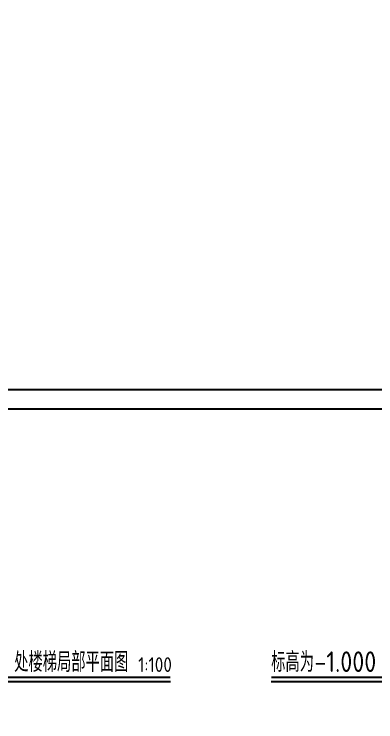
# Model space of a CAD drawing. Extents: x 27938 to 1507990, y 110129 to 923079.
# Drawn here: x 675226 to 693716, y 516773 to 552923 of the extents above; entities that cross this region are included whole.
import ezdxf
from ezdxf.xclip import XClip

# ---------------------------------------------------------------- set-up
doc = ezdxf.new("R2010")
doc.units = 0
doc.header["$LTSCALE"] = 1000
doc.header["$MEASUREMENT"] = 0
doc.header["$XCLIPFRAME"] = 0
for name, color, linetype in [('----建筑底图', 8, 'Continuous'), ('DIM_SYMB', 3, 'Continuous'), ('DOTE', 1, 'Continuous'), ('图框', 140, 'Continuous')]:
    doc.layers.add(name, color=color, linetype=linetype)
doc.layers.add('yichutu', color=7, linetype='Continuous', true_color=0xffffff, plot=False)
doc.styles.get("Standard").update_dxf_attribs({"font": 'gbenor.shx', "bigfont": 'gbcbig.shx'})

# ---------------------------------------------------------------- blocks, each defined once
blk = doc.blocks.new('A$C74D73064')
at = {"layer": 'DOTE', "color": 0}
for p, q in [((-30695, 128076.6), (-30695, 3986.3)), ((-25245, 128076.6), (-25245, 3986.3)), ((-19795, 128076.6), (-19795, 3986.3))]:
    blk.add_line(p, q, dxfattribs=at)
blk = doc.blocks.new('TK')
at = {"layer": '图框'}
blk.add_lwpolyline([(465375, 548714), (549475, 548714), (549475, 489314), (465375, 489314)], close=True, dxfattribs=at)
blk.add_lwpolyline([(465375, 548714), (549475, 548714), (549475, 489314), (465375, 489314)], close=True, dxfattribs=at)
at = {"layer": '图框', "const_width": 100}
blk.add_lwpolyline([(548475, 490314), (548475, 547714), (467875, 547714), (467875, 490314)], close=True, dxfattribs=at)
blk = doc.blocks.new('yct-841-594-84100-59399.9999999999-100-1000.0')
at = {"layer": 'yichutu', "color": 7, "true_color": 0xffffff}
blk.add_lwpolyline([(0, 0), (0, 59400), (84100, 59400), (84100, 0)], close=True, dxfattribs=at)

msp = doc.modelspace()

# ---------------------------------------------------------------- linework, layer by layer
at = {"layer": 'DIM_SYMB', "color": 8, "const_width": 105}
for points in [[(669867.6, 519043.4), (683217.7, 519043.4)], [(688365.9, 519043.4), (701716, 519043.4)]]:
    msp.add_lwpolyline(points, dxfattribs=at)
at = {"layer": 'DIM_SYMB', "color": 8}
for points in [[(669867.6, 518833.4), (683217.7, 518833.4)], [(688365.9, 518833.4), (701716, 518833.4)]]:
    msp.add_lwpolyline(points, dxfattribs=at)

# ---------------------------------------------------------------- block references
at = {"layer": '----建筑底图', "color": 169}
ref = msp.add_blockref('A$C74D73064', (710875.6, 482146.9), dxfattribs=at)
XClip(ref).set_block_clipping_path([(-52083.8042452353, 10173.6344749072), (1916.1826223061, 29673.6344737304)])
msp.add_blockref('TK', (181114.3, -14957.7))
at = {"layer": 'yichutu'}
msp.add_blockref('yct-841-594-84100-59399.9999999999-100-1000.0', (646489.3, 474356), dxfattribs=at)

# ---------------------------------------------------------------- texts
at = {"layer": 'DIM_SYMB', "color": 7}
for s, height, p in [('处楼梯局部平面图', 1012.77, (675229.3, 519320.4)), ('标高为', 1012.77, (688365.9, 519320.4)), ('-1.000', 1050, (690577.6, 519320.4)), ('1:100', 750, (681567.2, 519320.4))]:
    msp.add_text(s, height=height, dxfattribs=at).set_placement(p)

doc.saveas('drawing.dxf')
